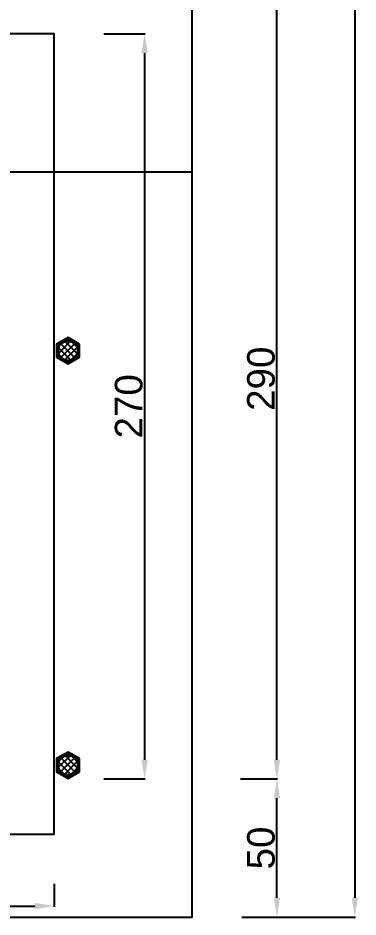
# Model space of a CAD drawing. Header units: millimetres. Extents: x 1729 to 7209, y 940 to 3564.
# Drawn here: x 2837.5 to 2960.7, y 2062.9 to 2388.6 of the extents above; entities that cross this region are included whole.
import ezdxf

# ---------------------------------------------------------------- set-up
doc = ezdxf.new("R2010")
doc.units = ezdxf.units.MM
doc.layers.add('Parafuso', color=5, linetype='Continuous')
doc.layers.add('Traço-fino', color=7, linetype='Continuous', transparency=0.7)
doc.styles.get("Standard").update_dxf_attribs({"font": 'arial.ttf'})
doc.dimstyles.new('ISO-25', dxfattribs={"dimtxt": 10, "dimasz": 7, "dimexe": 0.25, "dimexo": 18, "dimtad": 1, "dimtxsty": 'Standard', "dimcen": 2.5, "dimclrd": 1, "dimadec": 0, "dimazin": 0, "dimtfac": 1, "dimtmove": 0, "dimatfit": 3, "dimfxl": 0, "dimarcsym": 0})

# ---------------------------------------------------------------- blocks, each defined once
blk = doc.blocks.new('*D2')
at = {"color": 0, "lineweight": -2}
for p, q in [((2918.63, 2862.95), (2959.81, 2862.95)), ((2918.63, 2062.95), (2959.81, 2062.95))]:
    blk.add_line(p, q, dxfattribs=at)
at = {"color": 1, "lineweight": -2}
blk.add_line((2959.56, 2855.95), (2959.56, 2069.95), dxfattribs=at)
at = {"color": 1}
for points in [[(2958.4, 2855.95), (2960.73, 2855.95), (2959.56, 2862.95)], [(2958.4, 2069.95), (2960.73, 2069.95), (2959.56, 2062.95)]]:
    blk.add_solid(points, dxfattribs=at)
at = {"layer": 'Defpoints', "color": 0}
for p in [(2900.63, 2862.95), (2900.63, 2062.95), (2959.56, 2062.95)]:
    blk.add_point(p, dxfattribs=at)
at = {"color": 0, "insert": (2953.83, 2462.95), "char_height": 10, "attachment_point": 5, "rotation": 90}
blk.add_mtext('800', dxfattribs=at)
blk = doc.blocks.new('*U9')
at = {"layer": 'Parafuso'}
h = blk.add_hatch(dxfattribs=at)
h.set_pattern_fill('ANSI37', color=256, scale=0.522152)
h.set_pattern_definition([(45, (-39290.916, 24164.886), (-1.17226415, 1.17226415), []), (135, (-39290.916, 24164.886), (-1.17226415, -1.17226415), [])])
h.paths.add_polyline_path([(-3.77, 0, 1), (3.77, 0, 1)])
at = {"layer": 'Parafuso', "linetype": 'ByBlock', "ltscale": 0.002}
for p, q in [((0, 4.76), (0, 4.24)), ((-4.12, 2.38), (-3.67, 2.12)), ((4.12, 2.38), (3.67, 2.12)), ((-4.12, -2.38), (-3.67, -2.12)), ((3.67, -2.12), (4.12, -2.38)), ((4.06, -2.34), (3.67, -2.12)), ((0, -4.76), (0, -4.24))]:
    blk.add_line(p, q, dxfattribs=at)
at = {"layer": 'Parafuso'}
blk.add_lwpolyline([(4.12, 2.38), (0, 4.76), (-4.12, 2.38), (-4.12, -2.38), (0, -4.76), (4.12, -2.38)], close=True, dxfattribs=at)
at = {"layer": 'Parafuso', "linetype": 'ByBlock', "ltscale": 0.002}
blk.add_circle((0, 0), 3.77, dxfattribs=at)
for centre, start, end in [((-1.04, 4.85), 289.7455, 329.5986), ((1.04, 4.85), 210.4014, 250.2545), ((-3.68, 3.33), 270.4014, 310.2545), ((-4.72, 1.52), 349.7455, 29.5986), ((3.68, 3.33), 229.7455, 269.5986), ((4.72, 1.52), 150.4014, 190.2545), ((-4.72, -1.52), 330.4014, 10.2545), ((-3.68, -3.33), 49.7455, 89.5986), ((3.68, -3.33), 90.4014, 130.2545), ((4.72, -1.52), 169.7455, 209.5986), ((-1.04, -4.85), 30.4014, 70.2545), ((1.04, -4.85), 109.7455, 149.5986)]:
    blk.add_arc(centre, 1.21, start, end, dxfattribs=at)
blk = doc.blocks.new('*D24')
at = {"color": 0, "linetype": 'Continuous', "lineweight": -2}
for p, q in [((2918.63, 2112.95), (2931.58, 2112.95)), ((2918.63, 2062.95), (2931.58, 2062.95))]:
    blk.add_line(p, q, dxfattribs=at)
at = {"color": 1, "linetype": 'Continuous', "lineweight": -2}
blk.add_line((2931.33, 2069.95), (2931.33, 2105.95), dxfattribs=at)
at = {"color": 1}
for points in [[(2930.17, 2105.95), (2932.5, 2105.95), (2931.33, 2112.95)], [(2930.17, 2069.95), (2932.5, 2069.95), (2931.33, 2062.95)]]:
    blk.add_solid(points, dxfattribs=at)
at = {"layer": 'Defpoints', "color": 0}
for p in [(2900.63, 2112.95), (2931.33, 2112.95), (2900.63, 2062.95)]:
    blk.add_point(p, dxfattribs=at)
at = {"color": 0, "insert": (2925.6, 2087.95), "char_height": 10, "attachment_point": 5, "rotation": 90}
blk.add_mtext('50', dxfattribs=at)
blk = doc.blocks.new('*D25')
at = {"color": 0, "linetype": 'Continuous', "lineweight": -2}
for p, q in [((2918.63, 2402.95), (2931.58, 2402.95)), ((2918.11, 2112.95), (2931.58, 2112.95))]:
    blk.add_line(p, q, dxfattribs=at)
at = {"color": 1, "linetype": 'Continuous', "lineweight": -2}
blk.add_line((2931.33, 2119.95), (2931.33, 2395.95), dxfattribs=at)
at = {"color": 1}
for points in [[(2930.17, 2395.95), (2932.5, 2395.95), (2931.33, 2402.95)], [(2930.17, 2119.95), (2932.5, 2119.95), (2931.33, 2112.95)]]:
    blk.add_solid(points, dxfattribs=at)
at = {"layer": 'Defpoints', "color": 0}
for p in [(2900.63, 2402.95), (2931.33, 2402.95), (2900.11, 2112.95)]:
    blk.add_point(p, dxfattribs=at)
at = {"color": 0, "insert": (2925.6, 2257.95), "char_height": 10, "attachment_point": 5, "rotation": 90}
blk.add_mtext('290', dxfattribs=at)
blk = doc.blocks.new('*D57')
at = {"color": 0, "linetype": 'Continuous', "lineweight": -2}
for p, q in [((2520.63, 2074.95), (2520.63, 2066.69)), ((2850.63, 2074.95), (2850.63, 2066.69))]:
    blk.add_line(p, q, dxfattribs=at)
at = {"color": 1, "linetype": 'Continuous', "lineweight": -2}
blk.add_line((2527.63, 2066.94), (2843.63, 2066.94), dxfattribs=at)
at = {"color": 1}
for points in [[(2527.63, 2068.1), (2527.63, 2065.77), (2520.63, 2066.94)], [(2843.63, 2068.1), (2843.63, 2065.77), (2850.63, 2066.94)]]:
    blk.add_solid(points, dxfattribs=at)
at = {"layer": 'Defpoints', "color": 0}
for p in [(2520.63, 2092.95), (2850.63, 2092.95), (2850.63, 2066.94)]:
    blk.add_point(p, dxfattribs=at)
at = {"color": 0, "insert": (2685.63, 2072.67), "char_height": 10, "attachment_point": 5}
blk.add_mtext('330', dxfattribs=at)
blk = doc.blocks.new('*D58')
at = {"color": 0, "linetype": 'Continuous', "lineweight": -2}
for p, q in [((2868.63, 2382.95), (2883.65, 2382.95)), ((2868.63, 2112.95), (2883.65, 2112.95))]:
    blk.add_line(p, q, dxfattribs=at)
at = {"color": 1, "linetype": 'Continuous', "lineweight": -2}
blk.add_line((2883.4, 2375.95), (2883.4, 2119.95), dxfattribs=at)
at = {"color": 1}
for points in [[(2882.23, 2375.95), (2884.57, 2375.95), (2883.4, 2382.95)], [(2882.23, 2119.95), (2884.57, 2119.95), (2883.4, 2112.95)]]:
    blk.add_solid(points, dxfattribs=at)
at = {"layer": 'Defpoints', "color": 0}
for p in [(2850.63, 2382.95), (2850.63, 2112.95), (2883.4, 2112.95)]:
    blk.add_point(p, dxfattribs=at)
at = {"color": 0, "insert": (2877.67, 2247.95), "char_height": 10, "attachment_point": 5, "rotation": 90}
blk.add_mtext('270', dxfattribs=at)

msp = doc.modelspace()

# ---------------------------------------------------------------- linework, layer by layer
for points in [[(1800.631, 2062.949), (2900.631, 2062.949), (2900.631, 2862.949), (1800.631, 2862.949)], [(2520.631, 2092.949), (2850.631, 2092.949), (2850.631, 2382.949), (2520.631, 2382.949)]]:
    msp.add_lwpolyline(points, close=True)
for centre in [(2855.631, 2268.099), (2855.631, 2117.949)]:
    msp.add_circle(centre, 3.5)
at = {"layer": 'Traço-fino'}
msp.add_lwpolyline([(2900.631, 2412.949), (1888.131, 2412.949), (1888.131, 2614.949), (1808.131, 2614.949), (1808.131, 2332.949), (1808.131, 2332.949), (2900.631, 2332.949)], dxfattribs=at)

# ---------------------------------------------------------------- block references
at = {"layer": 'Parafuso'}
for p in [(2855.631, 2268.099), (2855.631, 2117.949)]:
    msp.add_blockref('*U9', p, dxfattribs=at)

# ---------------------------------------------------------------- dimensions: what is measured, and where the dimension line sits
for base, p1, p2, picture, middle in [((2959.564, 2062.949), (2900.631, 2862.949), (2900.631, 2062.949), '*D2', (2953.834, 2462.949)), ((2883.4, 2112.949), (2850.631, 2382.949), (2850.631, 2112.949), '*D58', (2877.669, 2247.949)), ((2931.335, 2112.949), (2900.631, 2062.949), (2900.631, 2112.949), '*D24', (2925.604, 2087.949))]:
    dim = msp.add_linear_dim(base=base, p1=p1, p2=p2, angle=90, dimstyle='ISO-25')
    dim.commit()
    dim.dimension.update_dxf_attribs({"geometry": picture, "text_midpoint": middle})
dim = msp.add_linear_dim(base=(2931.335, 2402.949), p1=(2900.108, 2112.949), p2=(2900.631, 2402.949), angle=90, dimstyle='ISO-25', override={"dimtmove": 1})
dim.commit()
dim.dimension.update_dxf_attribs({"geometry": '*D25', "text_midpoint": (2925.604, 2257.949)})
dim = msp.add_linear_dim(base=(2850.631, 2066.937), p1=(2520.631, 2092.949), p2=(2850.631, 2092.949), dimstyle='ISO-25')
dim.commit()
dim.dimension.update_dxf_attribs({"geometry": '*D57', "text_midpoint": (2685.631, 2072.671)})

doc.saveas('drawing.dxf')
